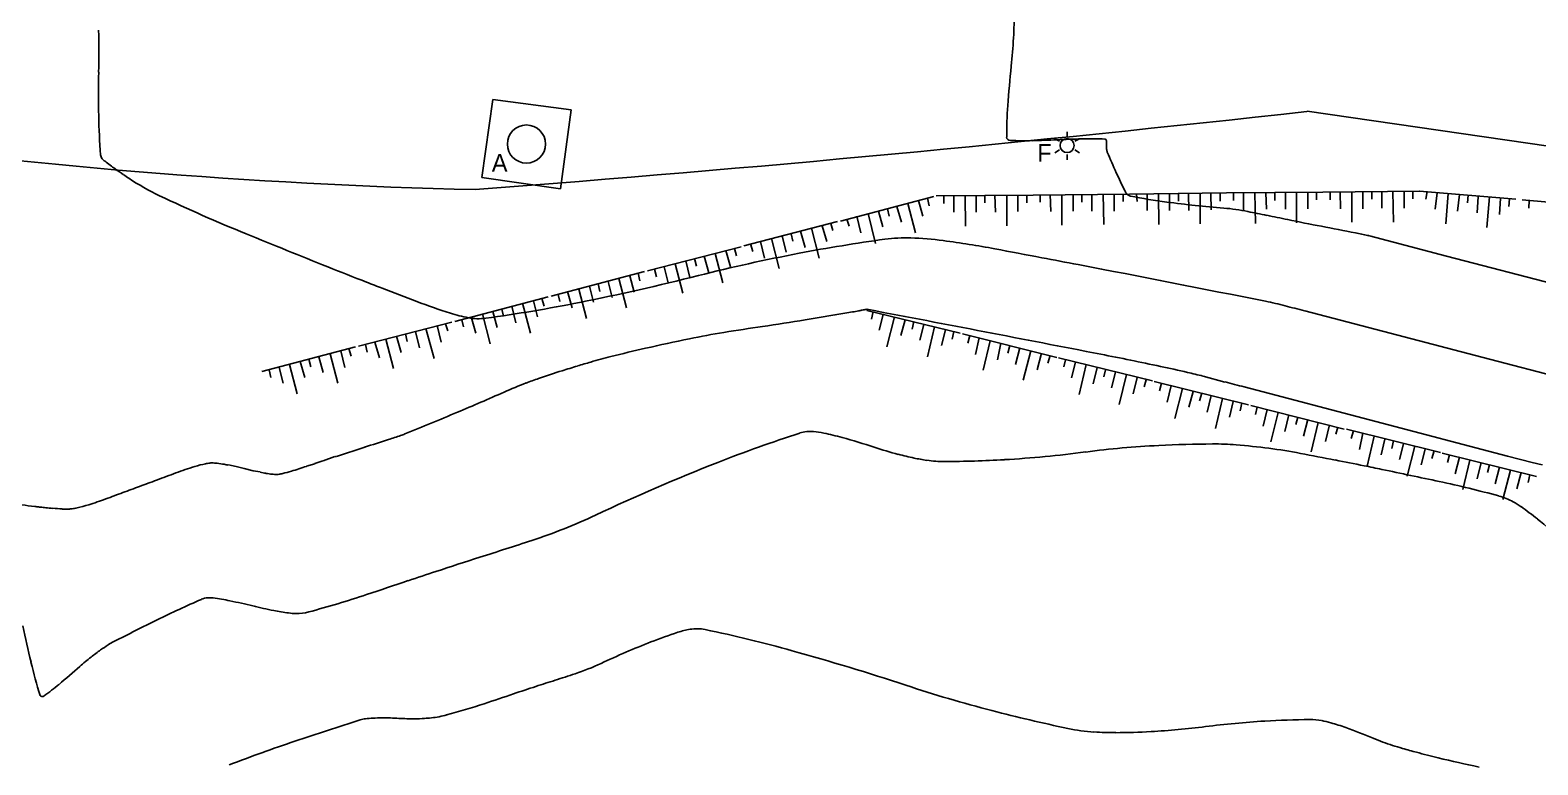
# Model space of a CAD drawing. Extents: x 0 to 560514, y 0 to 4788038.
# Drawn here: x 560228.8 to 560254.45, y 4787827.81 to 4787840.31 of the extents above; entities that cross this region are included whole.
import ezdxf

# ---------------------------------------------------------------- set-up
doc = ezdxf.new("R2010")
doc.units = 0
doc.layers.add('Nivel 7', color=7, linetype='Continuous')

msp = doc.modelspace()

# ---------------------------------------------------------------- linework, layer by layer
at = {"layer": 'Nivel 7'}
for p, q in [((560236.67, 4787839.13), (560236.48, 4787837.8)), ((560238, 4787838.95), (560236.67, 4787839.13)), ((560237.82, 4787837.61), (560238, 4787838.95)), ((560250.52, 4787838.93), (560260.22, 4787837.52)), ((560246.44, 4787838.58), (560246.44, 4787838.49)), ((560246.31, 4787838.42), (560246.23, 4787838.46)), ((560246.57, 4787838.42), (560246.65, 4787838.46)), ((560246.31, 4787838.27), (560246.23, 4787838.22)), ((560246.44, 4787838.19), (560246.44, 4787838.1)), ((560246.57, 4787838.27), (560246.65, 4787838.22)), ((560236.48, 4787837.8), (560237.82, 4787837.61)), ((560245.86, 4787837.5), (560247.5, 4787837.52)), ((560245.98, 4787837.51), (560245.98, 4787837.38)), ((560246.15, 4787837.51), (560246.16, 4787837.22)), ((560246.35, 4787837.51), (560246.35, 4787836.99)), ((560246.54, 4787837.23), (560246.54, 4787837.51)), ((560246.69, 4787837.51), (560246.69, 4787837.38)), ((560246.86, 4787837.51), (560246.86, 4787837.23)), ((560247.05, 4787837.52), (560247.06, 4787837)), ((560247.24, 4787837.23), (560247.24, 4787837.52)), ((560247.39, 4787837.52), (560247.39, 4787837.39)), ((560247.5, 4787837.52), (560249.15, 4787837.54)), ((560247.62, 4787837.52), (560247.63, 4787837.39)), ((560247.8, 4787837.52), (560247.8, 4787837.24)), ((560247.99, 4787837.52), (560248, 4787837)), ((560248.18, 4787837.24), (560248.18, 4787837.53)), ((560248.33, 4787837.53), (560248.33, 4787837.4)), ((560248.5, 4787837.53), (560248.51, 4787837.24)), ((560248.7, 4787837.53), (560248.7, 4787837.01)), ((560248.89, 4787837.25), (560248.88, 4787837.53)), ((560249.04, 4787837.53), (560249.04, 4787837.4)), ((560249.15, 4787837.54), (560250.79, 4787837.55)), ((560249.27, 4787837.54), (560249.27, 4787837.41)), ((560249.44, 4787837.54), (560249.44, 4787837.25)), ((560249.63, 4787837.54), (560249.64, 4787837.02)), ((560249.83, 4787837.26), (560249.82, 4787837.54)), ((560249.97, 4787837.54), (560249.97, 4787837.41)), ((560250.15, 4787837.55), (560250.15, 4787837.26)), ((560250.34, 4787837.55), (560250.34, 4787837.03)), ((560250.53, 4787837.27), (560250.53, 4787837.55)), ((560250.68, 4787837.55), (560250.68, 4787837.42)), ((560250.79, 4787837.55), (560252.44, 4787837.57)), ((560250.91, 4787837.55), (560250.91, 4787837.42)), ((560251.08, 4787837.55), (560251.09, 4787837.27)), ((560251.28, 4787837.56), (560251.28, 4787837.04)), ((560251.47, 4787837.27), (560251.47, 4787837.56)), ((560251.62, 4787837.56), (560251.62, 4787837.43)), ((560251.79, 4787837.56), (560251.79, 4787837.28)), ((560251.98, 4787837.56), (560251.99, 4787837.04)), ((560252.17, 4787837.28), (560252.17, 4787837.56)), ((560252.32, 4787837.57), (560252.32, 4787837.44)), ((560252.43, 4787837.57), (560254.07, 4787837.43)), ((560252.56, 4787837.56), (560252.54, 4787837.43)), ((560252.73, 4787837.54), (560252.7, 4787837.26)), ((560252.92, 4787837.53), (560252.88, 4787837.01)), ((560253.08, 4787837.23), (560253.11, 4787837.51)), ((560242.58, 4787837.06), (560244.17, 4787837.48)), ((560243.38, 4787837.27), (560243.41, 4787837.14)), ((560243.54, 4787837.31), (560243.62, 4787837.04)), ((560243.73, 4787837.36), (560243.86, 4787836.86)), ((560243.98, 4787837.14), (560243.91, 4787837.41)), ((560244.06, 4787837.45), (560244.09, 4787837.32)), ((560244.21, 4787837.49), (560245.86, 4787837.5)), ((560244.34, 4787837.49), (560244.34, 4787837.36)), ((560244.51, 4787837.49), (560244.51, 4787837.21)), ((560244.7, 4787837.49), (560244.71, 4787836.97)), ((560244.89, 4787837.21), (560244.89, 4787837.5)), ((560245.04, 4787837.5), (560245.04, 4787837.37)), ((560245.21, 4787837.5), (560245.22, 4787837.21)), ((560245.41, 4787837.5), (560245.41, 4787836.98)), ((560245.6, 4787837.22), (560245.6, 4787837.5)), ((560245.75, 4787837.5), (560245.75, 4787837.37)), ((560253.26, 4787837.5), (560253.25, 4787837.37)), ((560253.43, 4787837.48), (560253.41, 4787837.2)), ((560253.62, 4787837.47), (560253.58, 4787836.95)), ((560253.79, 4787837.17), (560253.81, 4787837.45)), ((560253.96, 4787837.44), (560253.95, 4787837.31)), ((560254.18, 4787837.42), (560255.82, 4787837.28)), ((560254.3, 4787837.41), (560254.29, 4787837.28)), ((560240.94, 4787836.64), (560242.53, 4787837.05)), ((560242.42, 4787837.02), (560242.45, 4787836.9)), ((560242.69, 4787837.09), (560242.73, 4787836.97)), ((560242.86, 4787837.14), (560242.93, 4787836.86)), ((560243.05, 4787837.19), (560243.18, 4787836.68)), ((560243.3, 4787836.96), (560243.23, 4787837.23)), ((560241.41, 4787836.76), (560241.54, 4787836.25)), ((560241.66, 4787836.53), (560241.59, 4787836.81)), ((560241.74, 4787836.84), (560241.77, 4787836.72)), ((560241.9, 4787836.89), (560241.98, 4787836.61)), ((560242.09, 4787836.94), (560242.22, 4787836.43)), ((560242.35, 4787836.71), (560242.27, 4787836.98)), ((560251.58, 4787836.81), (560252.89, 4787836.46)), ((560239.3, 4787836.21), (560240.89, 4787836.62)), ((560240.45, 4787836.51), (560240.58, 4787836.01)), ((560240.71, 4787836.28), (560240.63, 4787836.56)), ((560240.78, 4787836.59), (560240.81, 4787836.47)), ((560241.05, 4787836.67), (560241.09, 4787836.54)), ((560241.22, 4787836.71), (560241.29, 4787836.43)), ((560239.42, 4787836.24), (560239.45, 4787836.11)), ((560239.58, 4787836.28), (560239.65, 4787836.01)), ((560239.77, 4787836.33), (560239.9, 4787835.83)), ((560240.02, 4787836.1), (560239.95, 4787836.38)), ((560240.1, 4787836.42), (560240.13, 4787836.29)), ((560240.26, 4787836.46), (560240.34, 4787836.18)), ((560252.89, 4787836.46), (560254.86, 4787835.95)), ((560237.66, 4787835.78), (560239.25, 4787836.2)), ((560238.46, 4787835.99), (560238.49, 4787835.86)), ((560238.63, 4787836.03), (560238.7, 4787835.76)), ((560238.81, 4787836.08), (560238.94, 4787835.58)), ((560239.07, 4787835.85), (560239, 4787836.13)), ((560239.14, 4787836.17), (560239.17, 4787836.04)), ((560236.02, 4787835.35), (560237.61, 4787835.77)), ((560237.5, 4787835.74), (560237.54, 4787835.61)), ((560237.78, 4787835.81), (560237.81, 4787835.69)), ((560237.94, 4787835.86), (560238.02, 4787835.58)), ((560238.13, 4787835.9), (560238.26, 4787835.4)), ((560238.38, 4787835.68), (560238.31, 4787835.95)), ((560236.49, 4787835.48), (560236.62, 4787834.97)), ((560236.74, 4787835.25), (560236.67, 4787835.52)), ((560236.82, 4787835.56), (560236.85, 4787835.44)), ((560236.99, 4787835.61), (560237.06, 4787835.33)), ((560237.17, 4787835.66), (560237.31, 4787835.15)), ((560237.43, 4787835.43), (560237.36, 4787835.7)), ((560242.96, 4787835.55), (560242.95, 4787835.54)), ((560243.03, 4787835.54), (560244.62, 4787835.15)), ((560243.06, 4787835.55), (560243.05, 4787835.56)), ((560243.14, 4787835.52), (560243.11, 4787835.39)), ((560243.31, 4787835.47), (560243.24, 4787835.2)), ((560250.48, 4787835.53), (560253.62, 4787834.71)), ((560234.38, 4787834.93), (560235.97, 4787835.34)), ((560235.53, 4787835.23), (560235.67, 4787834.72)), ((560235.79, 4787835), (560235.72, 4787835.28)), ((560235.86, 4787835.31), (560235.9, 4787835.19)), ((560236.14, 4787835.38), (560236.17, 4787835.26)), ((560236.3, 4787835.43), (560236.38, 4787835.15)), ((560243.5, 4787835.43), (560243.37, 4787834.92)), ((560243.61, 4787835.11), (560243.68, 4787835.38)), ((560243.83, 4787835.35), (560243.8, 4787835.22)), ((560244, 4787835.3), (560243.93, 4787835.03)), ((560244.18, 4787835.26), (560244.06, 4787834.75)), ((560244.3, 4787834.94), (560244.37, 4787835.21)), ((560234.5, 4787834.96), (560234.53, 4787834.83)), ((560234.66, 4787835), (560234.74, 4787834.73)), ((560234.85, 4787835.05), (560234.98, 4787834.55)), ((560235.11, 4787834.82), (560235.03, 4787835.1)), ((560235.18, 4787835.14), (560235.21, 4787835.01)), ((560235.35, 4787835.18), (560235.42, 4787834.9)), ((560244.51, 4787835.18), (560244.48, 4787835.05)), ((560244.66, 4787835.14), (560246.26, 4787834.74)), ((560244.78, 4787835.11), (560244.75, 4787834.98)), ((560244.94, 4787835.07), (560244.88, 4787834.79)), ((560245.13, 4787835.02), (560245.01, 4787834.52)), ((560245.25, 4787834.7), (560245.31, 4787834.98)), ((560232.74, 4787834.5), (560234.33, 4787834.92)), ((560233.54, 4787834.71), (560233.57, 4787834.58)), ((560233.71, 4787834.75), (560233.78, 4787834.48)), ((560233.9, 4787834.8), (560234.03, 4787834.3)), ((560234.15, 4787834.57), (560234.08, 4787834.85)), ((560234.22, 4787834.89), (560234.26, 4787834.76)), ((560245.46, 4787834.94), (560245.43, 4787834.81)), ((560245.63, 4787834.9), (560245.56, 4787834.62)), ((560245.82, 4787834.85), (560245.69, 4787834.35)), ((560245.93, 4787834.53), (560246, 4787834.81)), ((560246.15, 4787834.77), (560246.11, 4787834.64)), ((560246.29, 4787834.73), (560247.89, 4787834.34)), ((560246.41, 4787834.7), (560246.38, 4787834.58)), ((560253.62, 4787834.71), (560254.84, 4787834.39)), ((560232.86, 4787834.53), (560232.89, 4787834.4)), ((560233.03, 4787834.57), (560233.1, 4787834.3)), ((560233.21, 4787834.62), (560233.34, 4787834.12)), ((560233.47, 4787834.4), (560233.39, 4787834.67)), ((560246.58, 4787834.66), (560246.51, 4787834.39)), ((560246.76, 4787834.62), (560246.64, 4787834.11)), ((560246.88, 4787834.29), (560246.95, 4787834.57)), ((560247.09, 4787834.53), (560247.06, 4787834.41)), ((560247.26, 4787834.49), (560247.19, 4787834.22)), ((560247.45, 4787834.45), (560247.32, 4787833.94)), ((560247.56, 4787834.12), (560247.63, 4787834.4)), ((560247.78, 4787834.36), (560247.75, 4787834.24)), ((560247.92, 4787834.33), (560249.52, 4787833.93)), ((560248.04, 4787834.3), (560248.01, 4787834.17)), ((560248.21, 4787834.26), (560248.14, 4787833.98)), ((560248.4, 4787834.21), (560248.27, 4787833.7)), ((560249.12, 4787834.32), (560248.75, 4787834.42)), ((560253.93, 4787833.06), (560249.45, 4787834.24)), ((560248.51, 4787833.89), (560248.58, 4787834.16)), ((560248.73, 4787834.13), (560248.69, 4787834)), ((560248.89, 4787834.09), (560248.82, 4787833.81)), ((560249.08, 4787834.04), (560248.96, 4787833.53)), ((560249.2, 4787833.72), (560249.26, 4787833.99)), ((560249.41, 4787833.96), (560249.38, 4787833.83)), ((560249.56, 4787833.92), (560251.15, 4787833.52)), ((560249.67, 4787833.89), (560249.64, 4787833.77)), ((560249.84, 4787833.85), (560249.77, 4787833.57)), ((560250.03, 4787833.8), (560249.9, 4787833.3)), ((560250.14, 4787833.48), (560250.21, 4787833.76)), ((560250.36, 4787833.72), (560250.33, 4787833.6)), ((560250.53, 4787833.68), (560250.46, 4787833.4)), ((560250.71, 4787833.63), (560250.59, 4787833.13)), ((560250.83, 4787833.31), (560250.9, 4787833.59)), ((560251.04, 4787833.55), (560251.01, 4787833.43)), ((560251.19, 4787833.52), (560252.79, 4787833.12)), ((560251.31, 4787833.49), (560251.27, 4787833.36)), ((560251.47, 4787833.45), (560251.41, 4787833.17)), ((560234.49, 4787833.21), (560234.01, 4787833.05)), ((560251.66, 4787833.4), (560251.54, 4787832.89)), ((560251.78, 4787833.08), (560251.84, 4787833.35)), ((560251.99, 4787833.32), (560251.96, 4787833.19)), ((560252.16, 4787833.27), (560252.09, 4787833)), ((560252.35, 4787833.23), (560252.22, 4787832.72)), ((560252.46, 4787832.91), (560252.53, 4787833.18)), ((560252.68, 4787833.15), (560252.64, 4787833.02)), ((560232.3, 4787832.88), (560232.17, 4787832.91)), ((560233.64, 4787832.93), (560233.5, 4787832.89)), ((560233.98, 4787833.05), (560233.78, 4787832.98)), ((560252.82, 4787833.11), (560254.42, 4787832.71)), ((560252.94, 4787833.08), (560252.91, 4787832.95)), ((560253.11, 4787833.04), (560253.04, 4787832.76)), ((560253.29, 4787832.99), (560253.17, 4787832.49)), ((560253.41, 4787832.67), (560253.48, 4787832.95)), ((560253.62, 4787832.91), (560253.59, 4787832.78)), ((560254.35, 4787832.95), (560253.93, 4787833.06)), ((560232.44, 4787832.85), (560232.3, 4787832.88)), ((560232.59, 4787832.81), (560232.44, 4787832.85)), ((560232.71, 4787832.79), (560232.59, 4787832.81)), ((560253.79, 4787832.87), (560253.72, 4787832.59)), ((560253.98, 4787832.82), (560253.85, 4787832.32)), ((560254.09, 4787832.5), (560254.16, 4787832.78)), ((560254.31, 4787832.74), (560254.28, 4787832.61))]:
    msp.add_line(p, q, dxfattribs=at)
for points in [[(560243.05, 4787835.56), (560243.05, 4787835.56), (560243.05, 4787835.56)], [(560254.52, 4787832.91), (560254.52, 4787832.91), (560254.35, 4787832.95)]]:
    msp.add_lwpolyline(points, dxfattribs=at)
msp.add_circle((560237.24, 4787838.37), 0.325, dxfattribs=at)
for centre, radius, start, end in [((560238.762, 4787936.408), 98.843, 255.34296, 268.61088), ((560237.871, 4787840.641), 7.668, 356.5171, 359.9757), ((560208.373, 4787839.944), 21.592, 359.068, 0.9677), ((560233.622, 4787840.9), 11.925, 354.2023, 356.5172), ((560253.332, 4787839.213), 23.372, 179.0681, 180.8939), ((560268.68, 4787837.34), 23.313, 174.2023, 175.8579), ((560239.687, 4787839), 9.725, 180.894, 184.8063), ((560204.768, 4788249.555), 413.171, 274.38604, 276.35719), ((560252.907, 4787838.483), 7.498, 175.858, 179.9748), ((560245.458, 4787838.486), 0.0498, 179.9751, 232.299), ((560245.473, 4787838.506), 0.0746, 232.2982, 267.3363), ((560245.713, 4787843.665), 5.239, 267.337, 271.454), ((560245.405, 4787855.813), 17.391, 271.454, 272.8382), ((560247.121, 4787821.187), 17.277, 91.4495, 92.8383), ((560246.437, 4787838.344), 0.12, 89.9882, 269.9882), ((560246.437, 4787838.344), 0.12, 269.9882, 89.9882), ((560246.826, 4787832.868), 5.593, 87.3378, 91.4493), ((560247.085, 4787838.435), 0.019, 11.4854, 87.3396), ((560246.932, 4787838.404), 0.175, 5.4222, 11.4827), ((560246.728, 4787838.385), 0.379, 1.3108, 5.4226), ((560245.319, 4787838.353), 1.79, 359.5262, 1.312), ((560247.84, 4787838.332), 0.731, 179.5257, 182.3191), ((560247.476, 4787838.317), 0.368, 182.3198, 185.4228), ((560247.726, 4787838.341), 0.619, 185.4221, 187.814), ((560230.105, 4787838.194), 0.11, 184.8059, 222.2958), ((560230.305, 4787838.376), 0.38, 222.2966, 231.8892), ((560232.792, 4787841.546), 4.409, 231.8885, 234.7011), ((560247.202, 4787838.269), 0.0894, 187.813, 203.1883), ((560268.128, 4787847.233), 22.855, 203.1895, 204.1484), ((560239.577, 4787851.131), 16.153, 234.7013, 235.3237), ((560233.643, 4787842.552), 5.721, 235.3233, 236.3693), ((560232.79, 4787841.27), 4.182, 236.3697, 244.6474), ((560254.628, 4787841.181), 8.06, 204.1481, 206.6246), ((560247.628, 4787837.671), 0.23, 206.6243, 221.3376), ((560247.535, 4787837.59), 0.107, 221.338, 258.5502), ((560243.678, 4787864.249), 29.61, 244.6472, 247.7557), ((560249.316, 4787846.383), 9.078, 258.5501, 262.5138), ((560250.693, 4787856.861), 19.646, 262.5139, 265.3538), ((560248.816, 4787833.77), 3.522, 78.6431, 85.3539), ((560228.307, 4787731.661), 107.669, 78.46671, 78.64295), ((560275.513, 4787962.998), 128.434, 258.46679, 258.62813), ((560268.688, 4787929.06), 93.818, 258.62804, 259.34492), ((560331.961, 4788080.102), 262.818, 247.75568, 248.08249), ((560247.27, 4787808.123), 28.896, 97.8207, 100.7495), ((560243.686, 4787834.216), 2.557, 87.9645, 97.8207), ((560243.562, 4787830.743), 6.033, 82.6735, 87.9648), ((560250.765, 4787833.799), 3.115, 75.4099, 79.3449), ((560248.021, 4787823.256), 14.01, 75.3047, 75.4112), ((560247.29, 4787808.018), 29.002, 100.7494, 104.2229), ((560242.383, 4787821.573), 15.278, 79.3491, 82.6734), ((560167.542, 4787423.611), 420.216, 79.2383, 79.34923), ((560255.902, 4787891.067), 59.055, 248.08248, 248.77186), ((560198.946, 4787588.84), 252.029, 79.09496, 79.23819), ((560147.8, 4787323.37), 522.382, 78.73853, 79.09491), ((560255.439, 4787889.876), 57.778, 248.77186, 249.05788), ((560230.28, 4787875.126), 40.227, 281.2737, 284.2229), ((560332.781, 4788091.97), 274.166, 249.05797, 249.18929), ((560239.105, 4787845.505), 10.5, 249.1893, 252.4932), ((560236.791, 4787838.169), 2.807, 252.4933, 258.8854), ((560232.89, 4787862.032), 26.876, 277.8198, 281.2738), ((560216.466, 4787991.496), 158.189, 279.28255, 279.57866), ((560242.385, 4787837.909), 2.431, 279.5789, 281.9673), ((560238.821, 4787854.728), 19.624, 281.9652, 282.0415), ((560243.851, 4787831.197), 4.439, 101.8368, 102.1742), ((560244.162, 4787829.717), 5.952, 101.7918, 101.8434), ((560243.233, 4787834.242), 1.332, 99.9595, 101.7668), ((560243.046, 4787835.305), 0.253, 95.8116, 99.9617), ((560243.032, 4787835.437), 0.12, 91.871, 95.8117), ((560243.03, 4787835.513), 0.0444, 85.3901, 91.8674), ((560243.017, 4787835.353), 0.205, 83.9495, 85.3894), ((560243.032, 4787835.49), 0.0667, 81.4225, 83.9452), ((560242.941, 4787834.886), 0.677, 81.0174, 81.4396), ((560243.04, 4787835.515), 0.041, 79.2878, 81.0046), ((560070.894, 4786929.924), 921.849, 78.986233, 79.236042), ((560248.689, 4787830.045), 5.76, 75.3442, 78.7386), ((560128.734, 4787371.366), 479.865, 75.30333, 75.34412), ((560236.424, 4787836.3), 0.902, 258.8852, 277.8198), ((560246.05, 4787802.217), 33.395, 98.2552, 99.3947), ((560235.357, 4787875.918), 41.078, 278.2552, 279.2826), ((560245.53, 4787807.729), 27.878, 101.4145, 102.9867), ((560243.356, 4787818.5), 16.891, 99.3946, 101.4145), ((560241.221, 4787824.644), 10.425, 104.1337, 106.0888), ((560246.074, 4787805.374), 30.296, 102.9868, 104.1336), ((560235.292, 4787774.595), 61.328, 78.01768, 78.9862), ((560243.356, 4787817.03), 18.33, 107.4856, 108.8075), ((560245.002, 4787811.802), 23.811, 106.8351, 107.4858), ((560243.349, 4787817.266), 18.103, 106.0885, 106.8347), ((560242.293, 4787807.58), 27.608, 77.0397, 78.0177), ((560246.43, 4787825.559), 9.159, 75.3419, 77.0396), ((560240.402, 4787826.166), 8.733, 111.2735, 113.9384), ((560239.144, 4787829.395), 5.267, 108.8075, 111.2736), ((560036.512, 4787022.609), 839.096, 75.299283, 75.322203), ((560220.825, 4787870.263), 39.514, 292.6856, 293.9383), ((560173.528, 4787983.409), 162.148, 292.34467, 292.68569), ((560224.755, 4787864.939), 33.184, 287.7842, 288.1629), ((560234.763, 4787834.434), 1.078, 288.1626, 292.3447), ((560249.192, 4787810.911), 23.694, 107.9436, 111.5389), ((560242.07, 4787832.906), 0.575, 84.7137, 107.9436), ((560241.981, 4787831.951), 1.533, 78.1306, 84.7137), ((560241.24, 4787828.425), 5.137, 74.535, 78.1306), ((560273.092, 4787714.243), 125.075, 107.78402, 107.97906), ((560239.531, 4787822.246), 11.548, 71.7225, 74.5351), ((560245.227, 4787839.493), 6.616, 251.7225, 255.4388), ((560248.658, 4787818.901), 14.355, 92.6454, 97.6255), ((560249.107, 4787809.178), 24.089, 90.4618, 92.6454), ((560248.95, 4787828.703), 4.563, 85.4436, 90.4619), ((560248.463, 4787822.596), 10.689, 82.436, 85.4437), ((560248.545, 4787823.216), 10.064, 79.3363, 82.4361), ((560232.176, 4787831.016), 1.954, 101.6735, 107.2429), ((560231.979, 4787831.97), 0.98, 97.4426, 101.6726), ((560231.886, 4787832.675), 0.268, 89.3523, 97.4434), ((560231.881, 4787832.233), 0.711, 85.8133, 89.352), ((560231.875, 4787832.141), 0.803, 82.484, 85.8138), ((560231.509, 4787829.371), 3.597, 80.6078, 82.4834), ((560231.883, 4787831.633), 1.304, 77.493, 80.6081), ((560299.985, 4787634.521), 209.211, 108.44892, 108.48948), ((560238.304, 4787820.098), 13.651, 108.3844, 108.4459), ((560234.312, 4787832.109), 0.994, 107.9843, 108.383), ((560253.845, 4787799.124), 36.367, 111.539, 115.1045), ((560245.043, 4787838.785), 5.884, 255.439, 258.1317), ((560244.606, 4787836.705), 3.759, 258.1315, 261.5007), ((560244.339, 4787834.92), 1.953, 261.5009, 270.4629), ((560244.181, 4787854.551), 21.586, 270.4628, 273.1561), ((560244.388, 4787850.793), 17.821, 273.1562, 277.6254), ((560231.489, 4787732.633), 102.238, 79.00079, 79.33631), ((560237.094, 4787761.471), 72.861, 78.60338, 79.00079), ((560244.105, 4787796.254), 37.378, 78.1338, 78.6034), ((560172.188, 4787990.107), 168.063, 290.35958, 290.46477), ((560306.8, 4787629.395), 216.948, 110.37218, 110.46477), ((560233.43, 4787826.974), 6.186, 107.2426, 110.3722), ((560233.104, 4787834.563), 1.821, 257.5016, 260.6199), ((560233.159, 4787834.89), 2.153, 260.6202, 263.4883), ((560232.982, 4787833.342), 0.594, 263.4884, 267.1056), ((560232.977, 4787833.256), 0.508, 267.1047, 271.0155), ((560232.98, 4787833.087), 0.339, 271.016, 278.4687), ((560232.924, 4787833.464), 0.72, 278.469, 283.5849), ((560232.436, 4787835.487), 2.801, 283.5844, 286.7021), ((560230.725, 4787841.187), 8.753, 286.702, 288.4655), ((560170.217, 4787444.6), 396.711, 77.98964, 78.13379), ((560108.12, 4788162.805), 352.262, 290.25671, 290.30736), ((560114.532, 4788145.472), 333.781, 290.30768, 290.35971), ((560248.987, 4787814.857), 18.168, 74.6986, 77.9897), ((560253.479, 4787831.275), 1.146, 61.5672, 74.6986), ((560251.197, 4788018.957), 188.084, 263.11633, 263.18371), ((560229.426, 4787836.824), 4.655, 263.1838, 263.6119), ((560231.283, 4787853.411), 21.346, 263.6118, 263.7833), ((560233.508, 4787873.832), 41.887, 263.7831, 263.9055), ((560229.526, 4787836.537), 4.38, 263.9059, 265.501), ((560229.764, 4787839.566), 7.418, 265.5006, 266.7263), ((560229.412, 4787833.415), 1.258, 266.7268, 269.7745), ((560229.412, 4787833.229), 1.072, 269.7746, 273.0764), ((560229.446, 4787832.585), 0.426, 273.0752, 279.1297), ((560229.294, 4787833.53), 1.384, 279.131, 282.4896), ((560229.045, 4787834.658), 2.539, 282.4889, 287.135), ((560228.136, 4787837.604), 5.622, 287.1352, 290.257), ((560253.413, 4787831.153), 1.285, 54.4772, 61.567), ((560250.583, 4787827.189), 6.156, 51.2398, 54.4775), ((560234.311, 4787840.816), 9.675, 288.1885, 295.1045), ((560248.705, 4787824.85), 9.155, 47.7653, 51.2399), ((560206.107, 4787926.657), 100.031, 287.65715, 288.18839), ((560266.264, 4787738.586), 97.429, 108.28312, 108.57533), ((560258.308, 4787762.664), 72.07, 107.65723, 108.28313), ((560165.337, 4788038.911), 219.401, 288.38059, 288.57539), ((560238.825, 4787814.321), 17.786, 113.5833, 116.2492), ((560231.836, 4787830.33), 0.319, 93.5611, 113.5833), ((560231.846, 4787830.173), 0.476, 82.2952, 93.5607), ((560231.299, 4787826.127), 4.559, 78.6608, 82.2956), ((560230.365, 4787821.472), 9.306, 76.1819, 78.6609), ((560228.981, 4787847.374), 17.568, 285.0233, 288.3806), ((560234.379, 4787837.789), 7.497, 256.1819, 258.9438), ((560233.778, 4787834.715), 4.365, 258.9438, 262.2965), ((560233.336, 4787831.451), 1.071, 262.2964, 269.0693), ((560233.332, 4787831.163), 0.783, 269.0693, 285.0233), ((560252.613, 4787835.203), 24.463, 191.8748, 193.3544), ((560258.12, 4787775.193), 61.413, 116.24927, 117.0184), ((560240.267, 4787828.672), 1.461, 99.6365, 107.9438), ((560240.137, 4787829.435), 0.687, 78.1307, 99.6365), ((560235.284, 4787806.342), 24.285, 74.535, 78.1306), ((560231.714, 4787827.364), 2.949, 122.6348, 125.6305), ((560230.745, 4787828.877), 1.153, 117.0186, 122.6352), ((560244.808, 4787816.086), 14.848, 111.539, 115.1046), ((560242.216, 4787822.654), 7.786, 107.9435, 111.5389), ((560232.083, 4787826.748), 3.664, 127.8981, 131.792), ((560232.995, 4787825.577), 5.148, 125.6307, 127.898), ((560230.784, 4787790.078), 41.159, 71.7225, 74.5351), ((560236.836, 4787831.458), 8.248, 193.3546, 197.4414), ((560221.034, 4787839.11), 12.916, 309.7183, 311.7919), ((560225.235, 4787868.406), 41.105, 287.6909, 288.1884), ((560236.833, 4787833.108), 3.95, 288.1885, 295.1045), ((560226.411, 4787832.637), 4.501, 305.6318, 309.7183), ((560253.693, 4787779.607), 52.144, 108.2085, 108.6485), ((560249.267, 4787793.064), 37.977, 107.6908, 108.2085), ((560251.087, 4787851.55), 23.579, 251.7225, 255.4388), ((560228.995, 4787828.995), 0.0288, 197.4402, 271.5967), ((560228.994, 4787829.033), 0.0668, 271.5987, 305.6326), ((560232.879, 4787839.844), 11.585, 285.0233, 288.3142), ((560208.111, 4787914.675), 90.409, 288.31426, 288.64841), ((560258.923, 4787751.644), 80.736, 107.67276, 108.50401), ((560234.553, 4787828.131), 0.461, 96.6523, 107.6727), ((560234.749, 4787826.453), 2.15, 93.2303, 96.6524), ((560234.799, 4787825.559), 3.046, 90.3549, 93.2301), ((560234.806, 4787824.439), 4.166, 86.3765, 90.3551), ((560235.304, 4787832.303), 3.714, 266.3764, 270.5906), ((560235.307, 4787832.064), 3.475, 270.5909, 273.2312), ((560235.391, 4787830.571), 1.979, 273.231, 276.7297), ((560235.409, 4787830.419), 1.827, 276.73, 285.0235), ((560252.253, 4787856.039), 28.217, 255.4389, 258.1316), ((560250.746, 4787812.997), 15.582, 93.4882, 97.2107), ((560250.684, 4787814.022), 14.555, 90.4618, 93.4883), ((560250.574, 4787827.57), 1.007, 78.9379, 90.462), ((560250.418, 4787826.769), 1.823, 73.9073, 78.9375), ((560247.113, 4787831.578), 3.222, 258.1315, 266.1062), ((560247.225, 4787833.234), 4.881, 266.1062, 270.463), ((560247.162, 4787841.121), 12.769, 270.4628, 273.1561), ((560247.141, 4787841.488), 13.136, 273.1562, 277.2107), ((560249.528, 4787823.685), 5.033, 70.8808, 73.9077), ((560249.008, 4787822.183), 6.622, 66.5257, 70.8806), ((560241.578, 4787803.472), 26.083, 108.504, 111.1079), ((560252.908, 4787831.164), 3.169, 246.526, 252.823), ((560254.754, 4787837.139), 9.422, 252.8229, 253.9085), ((560257.127, 4787845.361), 17.98, 253.9085, 254.6943), ((560255.241, 4787838.472), 10.837, 254.6943, 256.7152), ((560261.371, 4787864.434), 37.514, 256.7152, 257.8013)]:
    msp.add_arc(centre, radius, start, end, dxfattribs=at)

# ---------------------------------------------------------------- texts
for s, p in [('F', (560245.93, 4787838.07)), ('A', (560236.65, 4787837.9))]:
    msp.add_text(s, height=0.3, rotation=359.9935, dxfattribs=at).set_placement(p)

doc.saveas('drawing.dxf')
